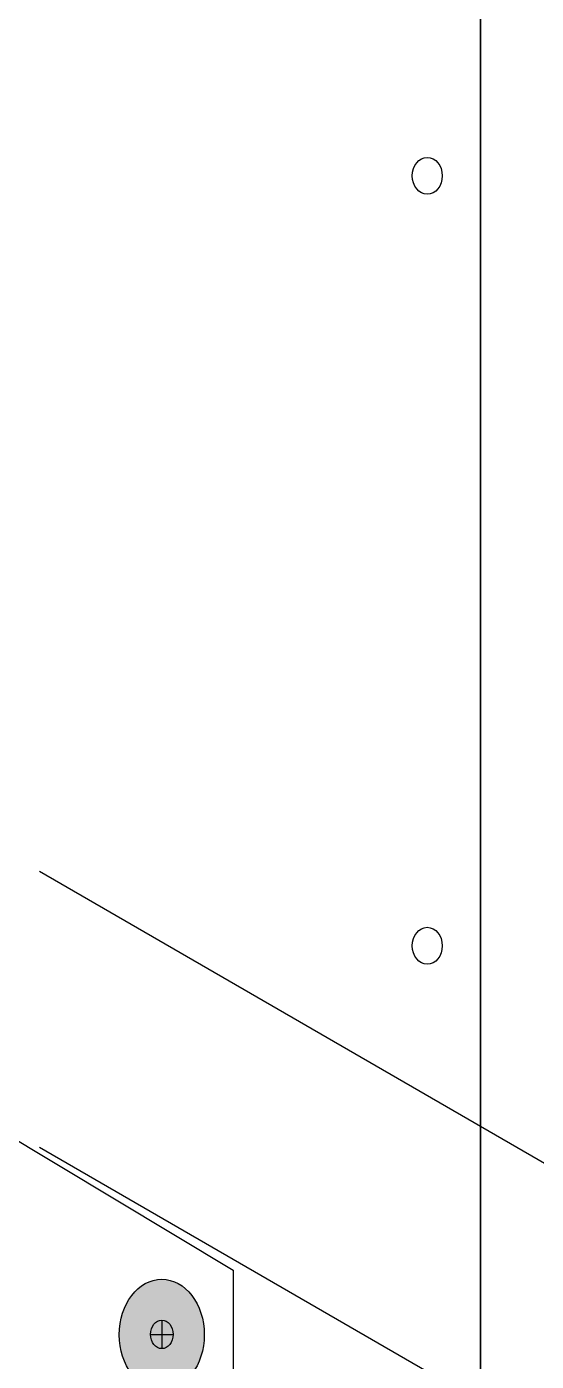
# Model space of a CAD drawing. Header units: inches. Extents: x -17.6 to 82.3, y -15.1 to 23.2.
# Drawn here: x 10.516 to 11.127, y 9.639 to 11.238 of the extents above; entities that cross this region are included whole.
import ezdxf

# ---------------------------------------------------------------- set-up
doc = ezdxf.new("R2010")
doc.units = ezdxf.units.IN
doc.header["$MEASUREMENT"] = 0
doc.layers.add('G-ANNO-TTLB', color=7, linetype='Continuous', lineweight=0)
doc.layers.add('TYVEK', color=7, linetype='Continuous', lineweight=0)

# ---------------------------------------------------------------- blocks, each defined once
blk = doc.blocks.new('Block_124')
at = {"layer": 'TYVEK', "color": 4, "lineweight": 25, "true_color": 0x00ffff}
blk.add_line((10.4485, 9.9376), (10.7636, 9.7484), dxfattribs=at)

msp = doc.modelspace()

# ---------------------------------------------------------------- hatches: boundary and pattern name
at = {"layer": 'G-ANNO-TTLB', "true_color": 0xff00ff, "transparency": 33554687}
h = msp.add_hatch(color=6, dxfattribs=at)
edge = h.paths.add_edge_path()
edge.add_spline(control_points=[(24.6253, -11.0625), (24.6253, -11.0625), (-16.0625, -11.0625), (-16.0625, -11.0625), (-16.0625, -11.0625), (-16.0625, 23.0625), (-16.0625, 23.0625), (-16.0625, 23.0625), (24.6253, 23.0625), (24.6253, 23.0625), (24.6253, 23.0625), (24.6253, -11.0625), (24.6253, -11.0625)], knot_values=[0, 0, 0, 0, 1, 1, 1, 2, 2, 2, 3, 3, 3, 4, 4, 4, 4], degree=3, periodic=0)
edge = h.paths.add_edge_path()
edge.add_spline(control_points=[(-15.9375, 22.9375), (-15.9375, 22.9375), (-15.9375, -10.9375), (-15.9375, -10.9375), (-15.9375, -10.9375), (24.5003, -10.9375), (24.5003, -10.9375), (24.5003, -10.9375), (24.5003, 22.9375), (24.5003, 22.9375), (24.5003, 22.9375), (-15.9375, 22.9375), (-15.9375, 22.9375)], knot_values=[0, 0, 0, 0, 1, 1, 1, 2, 2, 2, 3, 3, 3, 4, 4, 4, 4], degree=3, periodic=0)
edge.add_line((-15.9375, 22.9375), (-15.9375, 22.9375))
at = {"layer": 'TYVEK', "true_color": 0x003b71, "transparency": 33554687}
h = msp.add_hatch(color=156, dxfattribs=at)
h.dxf.hatch_style = 2
edge = h.paths.add_edge_path()
edge.add_ellipse((10.6781, 9.6709), major_axis=(0, 0.0664), ratio=0.766948, start_angle=0, end_angle=360)

# ---------------------------------------------------------------- linework, layer by layer
at = {"layer": 'G-ANNO-TTLB'}
for points in [[(24.6253, -11.0625), (24.6253, -11.0625), (-16.0625, -11.0625), (-16.0625, -11.0625), (-16.0625, -11.0625), (-16.0625, 23.0625), (-16.0625, 23.0625), (-16.0625, 23.0625), (24.6253, 23.0625), (24.6253, 23.0625), (24.6253, 23.0625), (24.6253, -11.0625), (24.6253, -11.0625)], [(-15.9375, 22.9375), (-15.9375, 22.9375), (-15.9375, -10.9375), (-15.9375, -10.9375), (-15.9375, -10.9375), (24.5003, -10.9375), (24.5003, -10.9375), (24.5003, -10.9375), (24.5003, 22.9375), (24.5003, 22.9375), (24.5003, 22.9375), (-15.9375, 22.9375), (-15.9375, 22.9375)]]:
    msp.add_open_spline(points, degree=3, knots=[0, 0, 0, 0, 1, 1, 1, 2, 2, 2, 3, 3, 3, 4, 4, 4, 4], dxfattribs=at)
at = {"layer": 'TYVEK', "color": 2, "lineweight": 35, "true_color": 0xffff00}
msp.add_line((11.06, 14.3094), (11.06, 8.4155), dxfattribs=at)
at = {"layer": 'TYVEK', "color": 1, "lineweight": 25, "true_color": 0xff0000}
for p, q in [((10.5315, 10.2265), (11.7432, 9.5255)), ((10.5315, 9.8958), (11.7432, 9.1949))]:
    msp.add_line(p, q, dxfattribs=at)
at = {"layer": 'TYVEK', "color": 4, "lineweight": 25, "true_color": 0x00ffff}
msp.add_line((10.7636, 9.7481), (10.7636, 8.9333), dxfattribs=at)
at = {"layer": 'TYVEK', "color": 18, "lineweight": 25, "true_color": 0x080808}
for p, q in [((10.6781, 9.6884), (10.6781, 9.6541)), ((10.6646, 9.6713), (10.6916, 9.6713))]:
    msp.add_line(p, q, dxfattribs=at)
at = {"layer": 'TYVEK', "color": 252, "lineweight": 25, "true_color": 0x848484}
for centre in [(10.9962, 11.0596), (10.9962, 10.137)]:
    msp.add_ellipse(centre, major_axis=(0, 0.0221), ratio=0.812499, dxfattribs=at)
at = {"layer": 'TYVEK', "color": 18, "lineweight": 25, "true_color": 0x000000}
msp.add_ellipse((10.6781, 9.6709), major_axis=(0, 0.0664), ratio=0.766948, dxfattribs=at)
at = {"layer": 'TYVEK', "color": 18, "lineweight": 25, "true_color": 0x080808}
msp.add_ellipse((10.6781, 9.6713), major_axis=(0, 0.0171), ratio=0.788846, dxfattribs=at)

# ---------------------------------------------------------------- block references
at = {"layer": 'TYVEK'}
msp.add_blockref('Block_124', (0, 0), dxfattribs=at)

doc.saveas('drawing.dxf')
